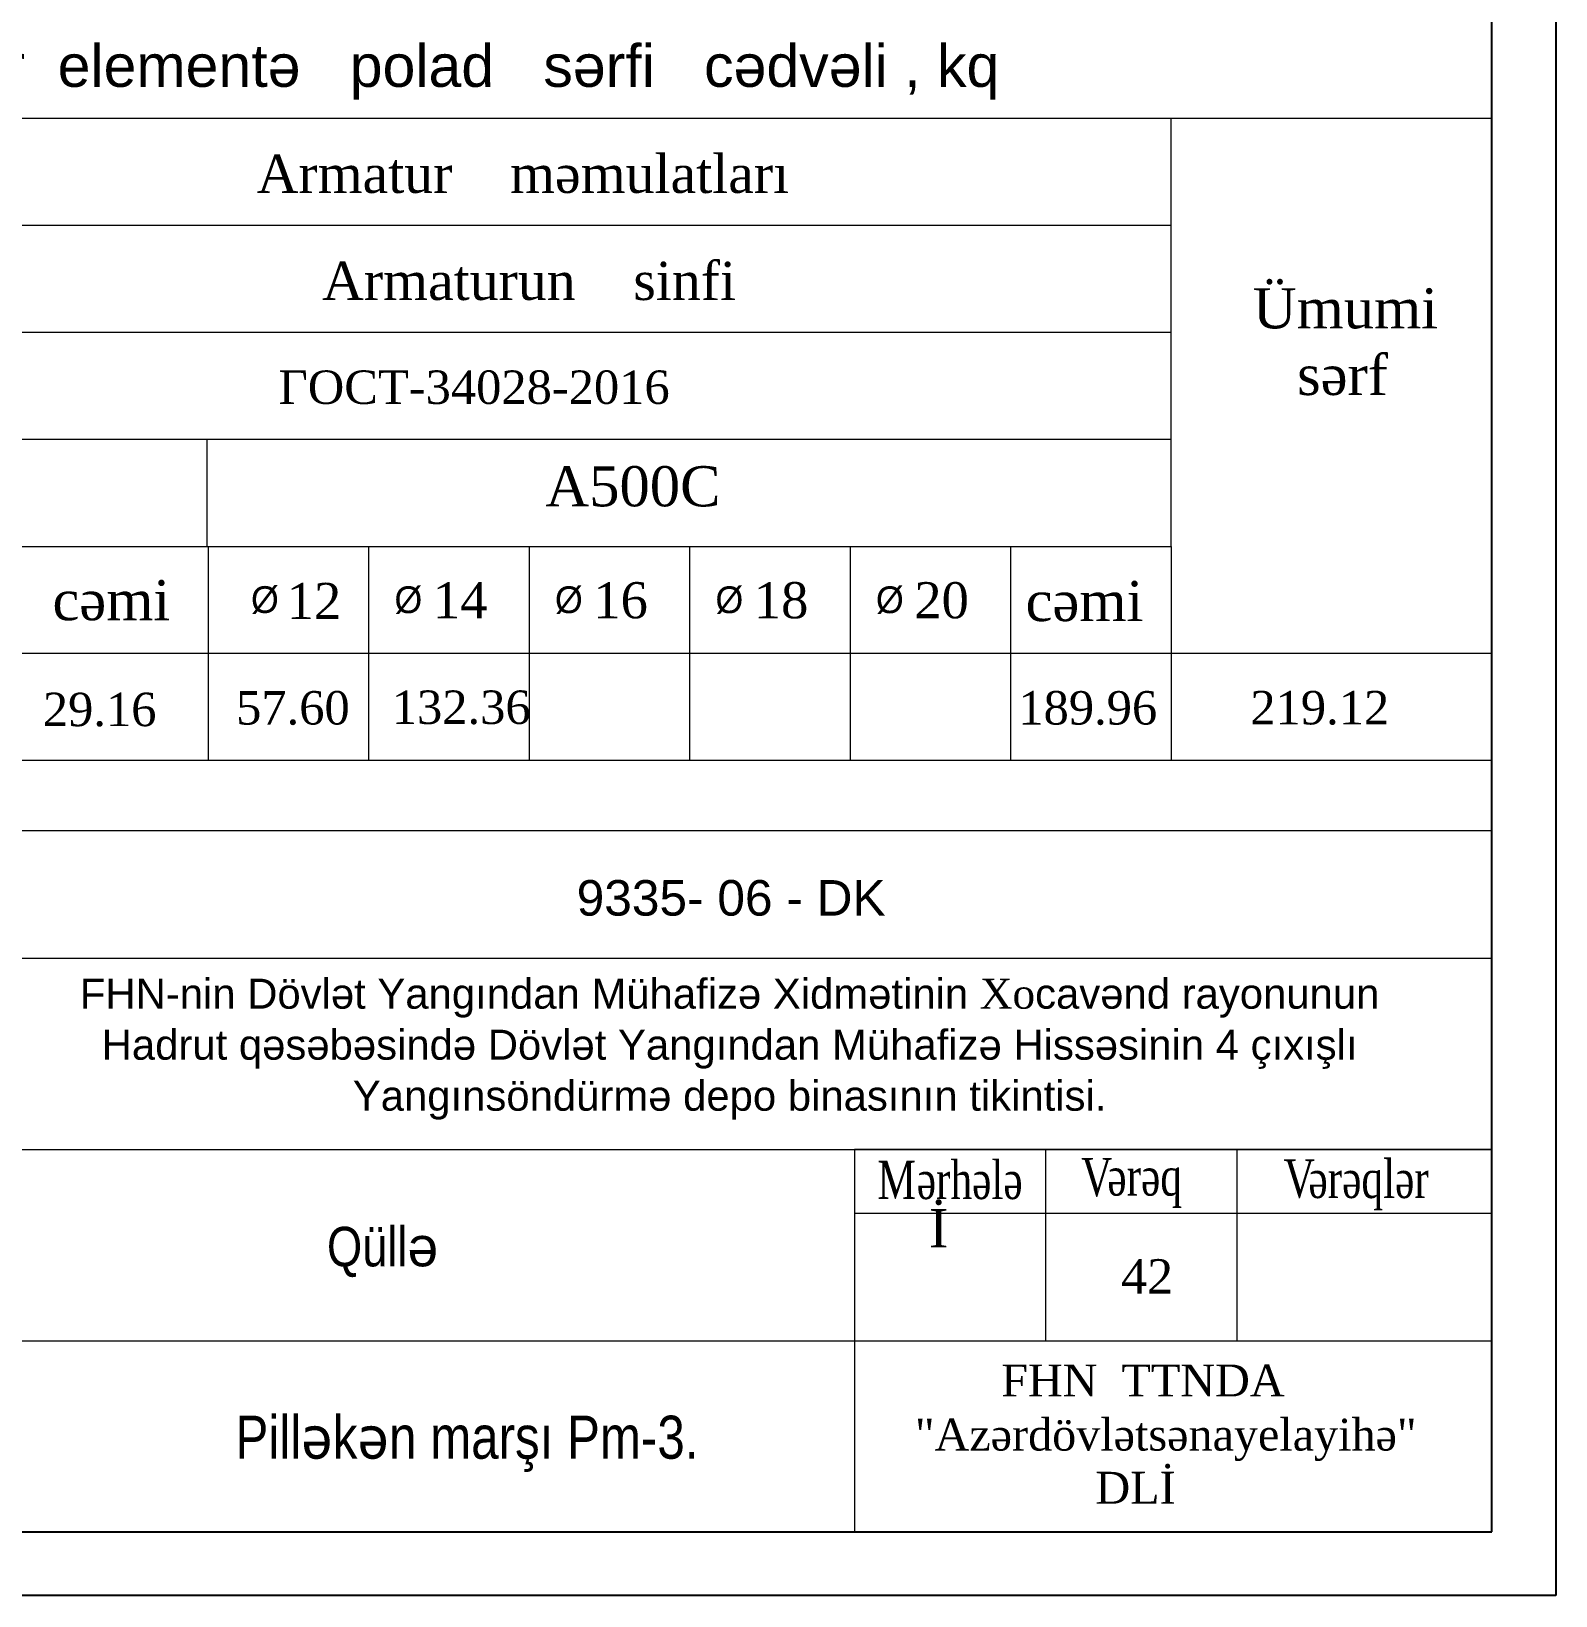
# Model space of a CAD drawing. Header units: millimetres. Extents: x -149347 to 251215, y -2929184 to -2541447.
# Drawn here: x 179825 to 190456, y -2663200 to -2652293 of the extents above; entities that cross this region are included whole.
import ezdxf
from ezdxf.enums import TextEntityAlignment as Align

# ---------------------------------------------------------------- set-up
doc = ezdxf.new("R2010")
doc.units = ezdxf.units.MM
for name, color, linetype, lineweight in [('nadpisi', 21, 'Continuous', 20), ('Text blocks_Ном._пера__1', 7, 'Continuous', 15), ('перегородка', 130, 'Continuous', 20)]:
    doc.layers.add(name, color=color, linetype=linetype, lineweight=lineweight)
doc.styles.add('400', font='times.ttf', dxfattribs={"width": 0.75, "height": 300})
doc.styles.add('Arial', font='arial.ttf')
doc.styles.add('RomanS', font='times.ttf', dxfattribs={"height": 300})
doc.styles.add('style5', font='times.ttf', dxfattribs={"height": 400})
doc.styles.add('style6', font='ARIALN.TTF', dxfattribs={"height": 300})
doc.styles.add('Times New  Roman', font='times.ttf')
doc.styles.add('Times New Roman', font='times.ttf')

# ---------------------------------------------------------------- blocks, each defined once
blk = doc.blocks.new('mekteb')
at = {"color": 0, "lineweight": 25}
for p, q in [((139843, -1821466), (139843, -1849866)), ((139843, -1849866), (99643, -1849866))]:
    blk.add_line(p, q, dxfattribs=at)
at = {"color": 0, "lineweight": 25, "ltscale": 15}
for p, q in [((139343, -1849366), (139343, -1821966)), ((101643, -1849366), (139343, -1849366))]:
    blk.add_line(p, q, dxfattribs=at)
at = {"linetype": 'Continuous', "lineweight": 15}
for p, q in [((120843, -1844866), (139343, -1844866)), ((120843, -1846366), (139343, -1846366)), ((135843, -1847866), (135843, -1846366)), ((137343, -1847866), (137343, -1846366)), ((134343, -1846866), (139343, -1846866)), ((120843, -1847866), (139343, -1847866)), ((120843, -1849366), (139343, -1849366))]:
    blk.add_line(p, q, dxfattribs=at)
for points in [[(120843, -1849366), (139343, -1849366), (139343, -1843866), (120843, -1843866)], [(134343, -1849366), (139343, -1849366), (139343, -1846366), (134343, -1846366)]]:
    blk.add_lwpolyline(points, close=True, dxfattribs=at)
at = {"lineweight": 25, "ltscale": 15, "style": '400', "width": 0.75}
for s, p in [(' M', (134437, -1846755)), ('ərhələ', (134831, -1846755)), ('V', (136119, -1846732)), ('ərəq', (136326, -1846728)), ('   V', (137454, -1846743)), ('ərəqlər', (137904, -1846747))]:
    blk.add_text(s, height=300, dxfattribs=at).set_placement(p)
at = {"lineweight": 25, "ltscale": 15, "attachment_point": 1, "style": 'Times New Roman'}
for s, insert, char_height, width in [('{\\fTimes New Roman|b0|i0|c238|p18;\\H0.42397x;İ\\fTimes New Roman|b0|i0|c186|p18;\\H2.3586x;      }', (134926, -1846834), 707.62, 10102.13), ('"{\\fTimes New Roman|b0|i0|c238|p18;Azərdövlətsənayelayihə"\\P              } {\\fTimes New Roman|b0|i0|c238|p18;DLİ}', (134816, -1848478), 250, 8698.57)]:
    blk.add_mtext(s, dxfattribs=dict(at, insert=insert, char_height=char_height, width=width))
at = {"lineweight": 25, "insert": (130203, -1846973), "char_height": 310, "width": 5486.13, "attachment_point": 1, "style": 'style6'}
blk.add_mtext('{\\C0;Q\\fArial Narrow|b0|i0|c238|p34;üll\\fArial|b0|i0|c0|p34;ə}', dxfattribs=at)
at = {"lineweight": 25, "ltscale": 15, "insert": (135115, -1848053), "char_height": 250, "attachment_point": 1, "style": 'Times New Roman'}
blk.add_mtext('  {\\fTimes New Roman|b0|i0|c238|p18;  FHN  TTNDA}', dxfattribs=at)
at = {"layer": 'Text blocks_Ном._пера__1', "linetype": 'Continuous', "lineweight": 25, "insert": (128266, -1845580), "char_height": 235, "width": 10191.85, "attachment_point": 4, "line_spacing_factor": 1.021551, "style": 'Arial'}
blk.add_mtext('\\pxqc;{\\fArial|b0|i0|c238|p34;\\C256;FHN-nin Dövlət Yangından Mühafizə Xidmətinin \\fTimes New Roman|b0|i0|c204|p18;Xo\\fArial|b0|i0|c238|p34;cavənd rayonunun Hadrut qəsəbəsində Dövlət Yangından Mühafizə Hissəsinin 4 çıxışlı Yangınsöndürmə depo binasının tikintisi.}', dxfattribs=at)
at = {"layer": 'перегородка', "lineweight": 30, "insert": (132162, -1844536), "char_height": 441.245, "width": 6524.89, "attachment_point": 7, "style": 'Arial'}
blk.add_mtext('{\\fArial|b0|i0|c238|p34;\\H0.63158x;\\C7;9335\\fArial|b0|i0|c204|p34;- \\fArial|b0|i0|c238|p34;06\\fArial|b0|i0|c204|p34; - DK}', dxfattribs=at)

msp = doc.modelspace()

# ---------------------------------------------------------------- linework, layer by layer
at = {"lineweight": 15}
for p, q in [((173566.65359, -2652898.82947), (190011.63692, -2652898.82947)), ((187773.05727, -2655883.60234), (187773.05727, -2652898.82947)), ((190011.63692, -2655883.60234), (190011.63692, -2652898.82947)), ((177297.61969, -2653645.02268), (187773.05727, -2653645.02268)), ((177297.61969, -2654391.2159), (187773.05727, -2654391.2159)), ((177297.61969, -2655137.40912), (187773.05727, -2655137.40912)), ((181051.55303, -2655883.60234), (181051.55303, -2655137.40912)), ((177297.61969, -2655883.60234), (187773.05727, -2655883.60234)), ((181057.3183, -2655883.60234), (181057.3183, -2657376.36867)), ((182176.60813, -2655883.60234), (182176.60813, -2657376.36867)), ((183295.89796, -2655883.60234), (183295.89796, -2657376.36867)), ((184415.18778, -2655883.60234), (184415.18778, -2657376.36867)), ((185534.47761, -2655883.60234), (185534.47761, -2657376.36867)), ((186653.76744, -2655883.60234), (186653.76744, -2657376.36867)), ((187773.05727, -2655883.60234), (187773.05727, -2657376.36867)), ((190011.63692, -2655883.60234), (190011.63692, -2657376.36867)), ((190011.63692, -2656630.17545), (173566.65359, -2656630.17545)), ((190011.63692, -2657376.36867), (173566.65359, -2657376.36867))]:
    msp.add_line(p, q, dxfattribs=at)
at = {"layer": 'nadpisi', "color": 7, "lineweight": 15, "ltscale": 10}
for p, q in [((190011.63692, -2655883.60234), (190011.63692, -2652898.82947)), ((190011.63692, -2655275.52527), (190011.63692, -2657514.48482))]:
    msp.add_line(p, q, dxfattribs=at)

# ---------------------------------------------------------------- block references
at = {"color": 7, "lineweight": 15, "xscale": 0.8889158819132976, "yscale": 0.8889158819132976, "zscale": 0.8889158819132976}
msp.add_blockref('mekteb', (66147.25871, -1018824.5597), dxfattribs=at)

# ---------------------------------------------------------------- texts
at = {"color": 0, "lineweight": 0, "style": 'Arial'}
msp.add_text('Bir  elementə   polad   sərfi   cədvəli , kq', height=294.7198051, dxfattribs=at).set_placement((179276.75756, -2652679.87698))
at = {"color": 7, "lineweight": 15, "ltscale": 15, "style": 'Times New  Roman'}
for s, p in [('Armatur    məmulatları', (181396.80682, -2653419.60144)), ('Armaturun    sinfi', (181853.34359, -2654165.79466))]:
    msp.add_text(s, height=266.6771695, dxfattribs=at).set_placement(p)
at = {"lineweight": 15, "style": 'style5'}
msp.add_text('189.96', height=233.185381, dxfattribs=at).set_placement((186708.29789, -2657126.09919))
at = {"lineweight": 9, "attachment_point": 1}
for s, insert, char_height, width, style in [('\\pxi11.072,t28.072;{\\fTimes New Roman|b0|i0|c238|p18;42}', (184768.00484, -2660853.81425), 240, 22055.5117942, 'RomanS'), ('\\pxi11.072,t28.072;{\\fArial Narrow|b0|i0|c238|p34;     Pill\\fSegoe UI Light|b0|i0|c238|p34;ə\\fArial Narrow|b0|i0|c238|p34;k\\fSegoe UI Light|b0|i0|c238|p34;ə\\fArial Narrow|b0|i0|c238|p34;n marşı Pm-3.}', (177449.58973, -2661944.98101), 300, 17427.2635737, 'style6')]:
    msp.add_mtext(s, dxfattribs=dict(at, insert=insert, char_height=char_height, width=width, style=style))
at = {"layer": 'nadpisi', "color": 7, "lineweight": 15, "ltscale": 10, "style": 'style5'}
for s, height, p in [('Ümumi ', 279.822457, (188343.61998, -2654363.76453)), ('   sərf', 279.822457, (188335.67564, -2654828.3453)), (' ГOCT-34028-2016', 233.1853809, (181461.38029, -2654890.54597)), ('A500C', 279.822457, (183410.36961, -2655604.6086)), ('cəmi', 279.822457, (179972.40484, -2656398.56965)), ('cəmi', 279.822457, (186758.809, -2656404.69577)), ('57.60', 233.185381, (181253.03221, -2657125.96057)), ('132.36', 233.185381, (182338.7187, -2657121.80932)), ('219.12', 233.185381, (188326.44406, -2657124.89317)), ('29.16', 233.185381, (179905.20249, -2657137.22272))]:
    msp.add_text(s, height=height, dxfattribs=at).set_placement(p)
for s, p in [('14', (182625.13002, -2656259.17816)), ('16', (183744.41985, -2656259.17816)), ('18', (184863.70968, -2656259.3681)), ('20', (185982.99951, -2656259.3681)), ('12', (181606.06717, -2656264.37824))]:
    msp.add_text(s, height=251.840211, dxfattribs=at).set_placement(p, align=Align.MIDDLE_LEFT)
at = {"layer": 'nadpisi', "color": 7, "lineweight": 15, "ltscale": 10, "char_height": 186.5483047, "width": 6355.5546807, "attachment_point": 1, "style": 'style5'}
for insert in [(181356.74169, -2656161.63969), (182357.41266, -2656162.57591), (183476.70249, -2656162.57591), (184595.99232, -2656162.76586), (185715.28214, -2656162.76586)]:
    msp.add_mtext('{\\fVrinda|b0|i0|c238|p2;%%C}', dxfattribs=dict(at, insert=insert))

doc.saveas('drawing.dxf')
